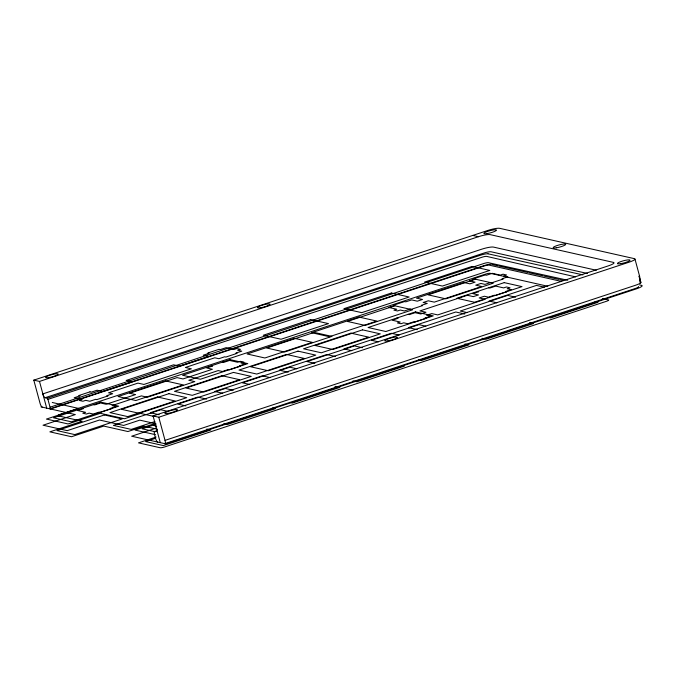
<?xml version="1.0" encoding="UTF-8"?>
<svg xmlns="http://www.w3.org/2000/svg" width="676" height="676" viewBox="0 0 676 676"><rect width="100%" height="100%" fill="white"/><g stroke="black" fill="none" stroke-linecap="round" stroke-linejoin="round"><path stroke-width="1.01" d="M491.351 264.358A6.253 1.065 -15.1 0 0 483.551 265.752L49.88 408.845A1.867 0.566 71.8 0 0 50.041 407.214L483.754 263.53A3.718 0.634 -15.2 0 1 488.402 262.694L567.722 280.253M42.275 407.138A3.743 1.132 71.8 0 1 40.045 403.285L33.8 380.14L488.004 230.398A9.354 1.589 -15.1 0 1 499.648 228.319L634.418 258.663A9.354 1.589 -15.1 0 1 629.128 262.17L158.784 417.236L153.08 415.951L160.28 442.653M33.8 380.14L39.495 381.425L478.464 236.701A9.354 1.589 -15.1 0 1 490.108 234.623L613.478 262.406A9.354 1.589 -15.1 0 1 608.18 265.913L153.08 415.951M596.283 270.239L493.472 247.086A9.354 1.589 -15.1 0 0 481.827 249.165L42.858 393.888A3.743 1.132 71.8 0 0 45.089 397.733L484.058 253.01A5.577 0.946 -15.1 0 1 491.029 251.768L587.427 273.467M45.089 397.733L47.252 398.223L480.83 255.105A5.771 0.98 -15.1 0 1 488.038 253.821M50.523 408.988L484.405 265.947A3.743 0.634 -15.1 0 1 489.061 265.11L561.612 281.444M154.888 421.57L131.178 429.395L113.416 425.39L160.837 409.757L167.741 411.312M155.581 423.311L135.056 430.08L155.514 434.685M155.987 424.249L142.154 428.812L154.981 431.702M155.683 424.866L153.706 425.517L156.663 426.184M156.114 428.153L131.668 436.214L165.983 443.938L636.327 288.872A9.354 1.589 -15.1 0 0 641.625 285.365L639.572 284.909M157.745 442.087A3.743 1.132 71.8 0 1 155.514 438.242L154.559 434.676A3.743 1.132 71.8 0 1 154.863 431.406L156.798 430.764M156.097 437.059L138.504 442.865L160.136 447.732A3.743 0.634 -15.1 0 0 164.792 446.904L606.355 301.327A3.743 0.634 -15.1 0 0 608.468 299.924L602.299 298.53M155.488 438.335L145.61 441.597L163.364 445.594L210.794 429.953L206.848 429.066M638.448 286.573A5.577 0.946 -15.1 0 1 635.051 288.584L164.716 443.659A3.743 1.132 71.8 0 0 165.029 440.38L635.372 285.314A9.354 1.589 -15.1 0 0 640.662 281.808L639.107 276.019L640.383 282.965L639.673 276.509L634.992 259.153M50.041 407.214L47.928 399.372L482.056 257.218A3.718 0.642 -15.1 0 1 486.712 256.398L575.58 276.864M488.055 253.813L582.889 274.887M492.305 264.561L497.933 265.812M498.871 266.023L527.931 272.504M528.869 272.715L542.929 275.85M543.867 276.061L558.875 279.408M559.812 279.619L563.556 280.455M472.769 235.425L478.464 236.701M547.78 286.261L490.176 273.29A3.743 0.634 -15.1 0 0 485.52 274.126L60.105 414.38A3.743 0.634 -15.1 0 0 57.984 415.782L82.142 421.224L49.88 431.854L71.512 436.73L103.774 426.091L127.941 431.533L144.072 426.218L157.415 429.218M544.357 287.182L536.465 285.407L489.044 301.04L496.936 302.814M595.015 301.64L597.973 302.307L550.543 317.948L547.585 317.281M488.621 287.756L489.863 288.035L495.711 286.109L503.662 287.9L506.459 286.979L510.008 287.782L507.22 288.703L511.31 289.624L505.471 291.55L506.637 291.812L495.457 295.496L494.291 295.235L488.452 297.161L484.354 296.24L479.183 297.939L485.148 299.282L437.727 314.915L431.761 313.579L426.598 315.278L430.696 316.199L424.849 318.126L426.015 318.388L414.836 322.08L413.67 321.818L407.831 323.736L403.733 322.815L400.936 323.736L397.387 322.942L400.184 322.021L392.224 320.23L398.063 318.303L396.82 318.024M515.577 297.186L507.684 295.404L460.263 311.045L467.167 312.599M477.442 291.44L478.684 291.719L472.845 293.646L478.515 294.922L473.352 296.629L467.386 295.285L419.965 310.918L425.931 312.261L420.759 313.968L415.089 312.692L409.242 314.619L408 314.34M529.494 322.697L533.44 323.584L486.019 339.217L482.072 338.33M464.682 314.002L455.801 311.999L408.38 327.632L417.261 329.635M425.863 326.212L418.959 324.657L371.538 340.298L378.442 341.853M464.961 343.966L468.907 344.861L421.486 360.494L418.529 359.826M399.17 335.051L391.277 333.276L343.847 348.909L351.74 350.683M362.319 347.709L354.427 345.935L307.005 361.567L314.898 363.35M401.417 365.462L404.383 366.13L356.953 381.771L353.007 380.884M335.626 356.548L326.745 354.545L279.315 370.186L288.196 372.18M296.798 368.766L289.894 367.212L242.473 382.844L249.385 384.399M334.916 386.3L339.851 387.407L292.429 403.04L289.463 402.381M222.497 362.091L223.739 362.37L229.586 360.443L237.538 362.235L240.326 361.314L243.875 362.108L241.087 363.029L245.185 363.958L239.338 365.885L240.504 366.147L229.325 369.831L228.158 369.569L222.32 371.496L218.221 370.575L188.832 380.258L194.798 381.602L147.376 397.235L141.411 395.891L112.03 405.583L116.128 406.504L110.281 408.431L111.447 408.693L100.268 412.377L99.102 412.115L93.254 414.042L89.156 413.12L86.367 414.042L82.818 413.239L85.607 412.318L77.656 410.535L83.494 408.608L82.252 408.321M270.104 377.597L262.212 375.822L214.791 391.463L222.683 393.238M211.318 365.775L212.56 366.054L206.712 367.981L212.382 369.257L183.002 378.949L177.036 377.605L129.615 393.238L135.58 394.581L106.191 404.265L100.521 402.989L94.682 404.916L93.432 404.637M233.254 390.263L225.361 388.48L177.949 404.121L185.841 405.896M272.36 408.017L275.326 408.684L227.896 424.317L223.95 423.43M206.569 399.094L197.688 397.099L150.258 412.732L159.139 414.734M153.967 416.441L140.616 413.433L124.494 418.748L100.327 413.306L68.065 423.945L46.433 419.078L78.695 408.439L52.635 402.566A9.354 1.589 -15.1 0 1 52.255 402.431M155.886 423.767L139.78 420.134L123.649 425.457L99.482 420.016L67.22 430.654L43.053 425.212L75.315 414.574L41.008 406.851M154.863 431.406L156.131 431.685A3.743 1.132 71.8 0 0 156.435 428.415M47.252 398.223L47.928 399.372M158.784 417.236L165.029 440.38M39.495 381.425L46.703 408.135M89.984 391.852L78.805 395.545L80.047 395.823L74.208 397.75L82.159 399.541L79.362 400.462L82.92 401.257L85.708 400.336L89.807 401.257L95.654 399.33L96.82 399.6L107.999 395.908L106.833 395.646L112.672 393.719L108.574 392.798L137.963 383.115L143.929 384.45L191.35 368.817L185.385 367.474L214.774 357.79L218.863 358.711L224.711 356.784L225.877 357.046L237.056 353.362L235.89 353.1L241.738 351.174L237.639 350.252L240.428 349.331L236.879 348.529L234.09 349.45L226.13 347.658L220.291 349.585L219.049 349.306L207.87 352.99L209.112 353.269L203.265 355.196L208.935 356.472L179.554 366.164L173.588 364.82L126.167 380.453L132.133 381.796L102.744 391.488L97.074 390.213L91.235 392.139L89.984 391.852M310.715 319.613L263.294 335.245L281.055 339.242L328.477 323.61L310.715 319.613M391.379 293.021L343.957 308.653L361.711 312.65L409.132 297.017L391.379 293.021M472.042 266.428L424.613 282.061L442.374 286.058L489.796 270.425L472.042 266.428M404.552 301.555L393.373 305.239L394.615 305.518L388.776 307.445L396.727 309.236L393.931 310.157L397.488 310.96L400.285 310.039L404.383 310.96L410.222 309.033L411.388 309.295L422.568 305.611L421.401 305.349L427.24 303.423L423.151 302.493L428.314 300.795L434.279 302.138L481.701 286.497L475.735 285.162L480.906 283.455L484.996 284.376L490.844 282.45L492.01 282.712L503.189 279.027L502.023 278.765L507.862 276.839L503.764 275.918L506.561 274.997L503.012 274.194L500.215 275.115L492.263 273.324L486.416 275.25L485.174 274.971L473.994 278.656L475.236 278.943L469.397 280.861L475.067 282.145L469.904 283.844L463.939 282.5L416.517 298.133L422.483 299.476L417.312 301.183L411.642 299.907L405.794 301.834L404.552 301.555M100.952 402.169L53.539 417.81L71.293 421.807L118.714 406.175L100.952 402.169M165.485 380.901L118.063 396.533L135.825 400.53L183.247 384.897L165.485 380.901M230.017 359.624L182.596 375.256L200.358 379.253L247.779 363.62L230.017 359.624M294.55 338.346L247.129 353.987L264.882 357.984L312.304 342.352L294.55 338.346M359.074 317.078L311.653 332.71L329.415 336.707L376.836 321.075L359.074 317.078M314.163 332.398L266.741 348.03L284.503 352.027L331.924 336.394L314.163 332.398M394.826 305.797L347.405 321.438L365.167 325.435L412.588 309.802L394.826 305.797M475.49 279.205L428.069 294.846L445.822 298.843L493.243 283.202L475.49 279.205M157.39 396.973L109.968 412.613L127.722 416.61L175.143 400.978L157.39 396.973M221.914 375.704L174.493 391.336L192.254 395.333L239.676 379.701L221.914 375.704M286.447 354.427L239.025 370.059L256.787 374.056L304.208 358.424L286.447 354.427M350.979 333.15L303.558 348.782L321.311 352.787L368.733 337.147L350.979 333.15M415.503 311.881L368.082 327.514L385.844 331.51L433.265 315.878L415.503 311.881M504.237 282.627L456.815 298.26L474.577 302.256L521.999 286.624L504.237 282.627M104.408 414.954L56.987 430.587L74.749 434.592L122.162 418.951L104.408 414.954M168.932 393.677L121.511 409.318L139.273 413.315L186.694 397.682L168.932 393.677M233.465 372.408L186.044 388.041L203.806 392.038L251.227 376.405L233.465 372.408M297.998 351.131L250.576 366.764L268.338 370.761L315.76 355.128L297.998 351.131M362.522 329.854L315.1 345.495L332.862 349.492L380.284 333.86L362.522 329.854M48.706 377.597A6.549 1.115 -15.1 0 0 58.195 374.115A6.549 1.115 -15.1 0 0 48.689 375.602A6.549 1.115 -15.1 0 0 48.706 377.597M167.986 413.408A6.549 1.115 -15.1 0 0 177.475 409.926A6.549 1.115 -15.1 0 0 167.969 411.414A6.549 1.115 -15.1 0 0 167.986 413.408M620.551 263.682A6.549 1.115 -15.1 0 0 630.04 260.201A6.549 1.115 -15.1 0 0 620.543 261.688A6.549 1.115 -15.1 0 0 620.551 263.682M486.999 233.609A6.549 1.115 -15.1 0 0 496.488 230.127A6.549 1.115 -15.1 0 0 486.982 231.615A6.549 1.115 -15.1 0 0 486.999 233.609M387.931 340.89A6.549 1.115 -15.1 0 0 397.42 337.409A6.549 1.115 -15.1 0 0 387.914 338.896A6.549 1.115 -15.1 0 0 387.931 340.89M260.581 307.741A6.549 1.115 -15.1 0 0 270.07 304.259A6.549 1.115 -15.1 0 0 260.564 305.746A6.549 1.115 -15.1 0 0 260.581 307.741M556.255 247.83A6.549 1.115 -15.1 0 0 565.744 244.349A6.549 1.115 -15.1 0 0 556.247 245.836A6.549 1.115 -15.1 0 0 556.255 247.83"/></g></svg>
